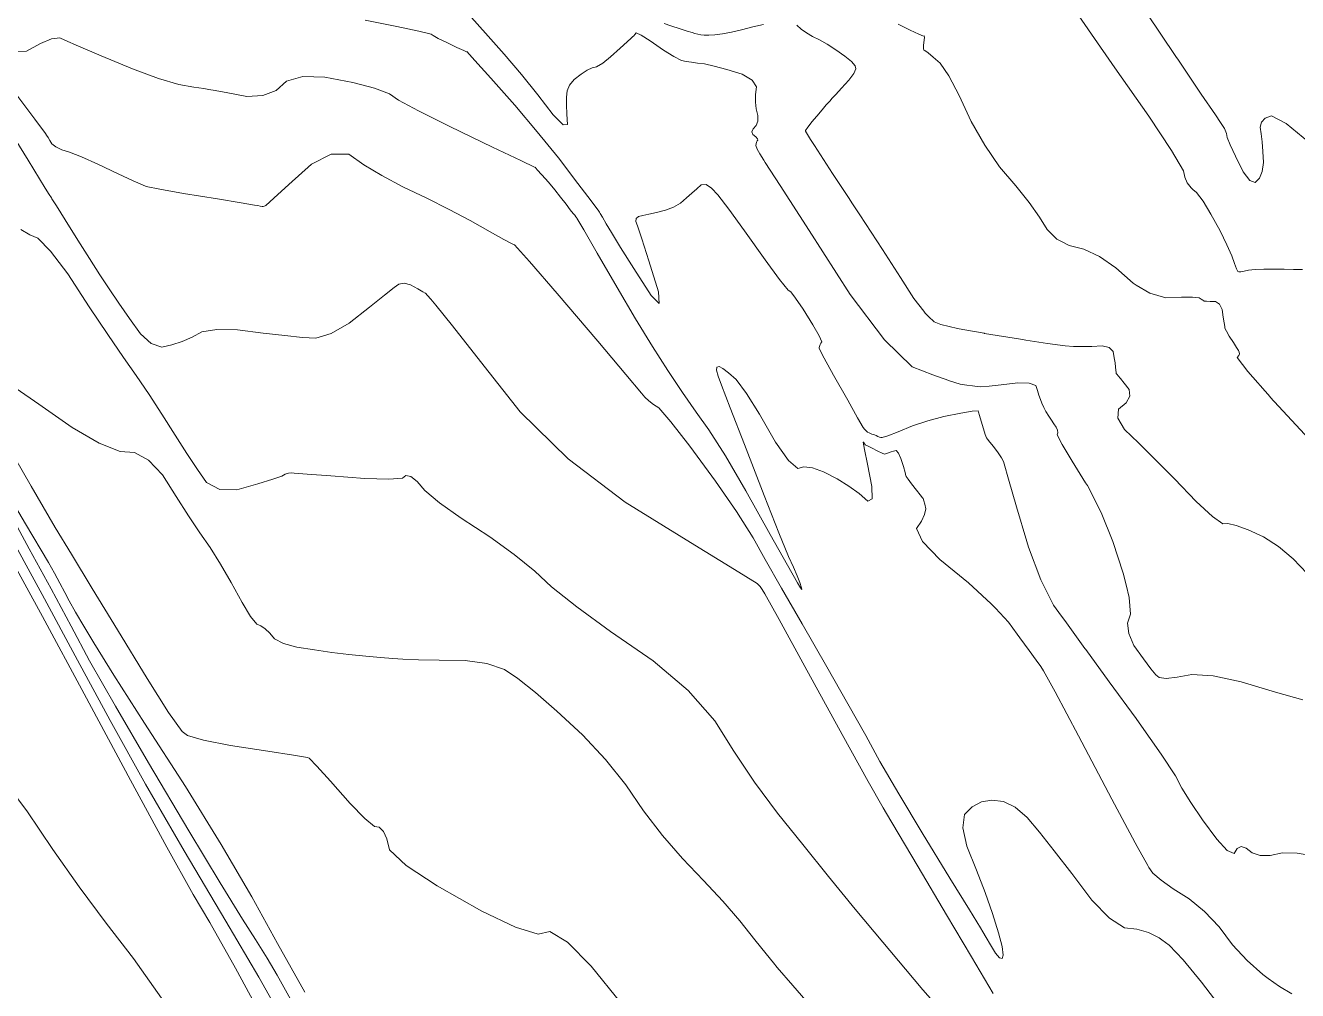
# Model space of a CAD drawing. Header units: inches. Extents: x 1337389 to 1347141, y 407035 to 414577.
# Drawn here: x 1345446 to 1346122, y 411760 to 412273 of the extents above; entities that cross this region are included whole.
import ezdxf

# ---------------------------------------------------------------- set-up
doc = ezdxf.new("R2010")
doc.units = ezdxf.units.IN
doc.header["$MEASUREMENT"] = 0
doc.layers.add('Topo', color=7, linetype='Continuous', lineweight=15, true_color=0x459900)

msp = doc.modelspace()

# ---------------------------------------------------------------- linework, layer by layer
at = {"layer": 'Topo'}
for p, q in [((1345885.619, 412178.0368, 935), (1345883.4901, 412181.2799, 935)), ((1346042.73, 411826.2351, 920), (1346037.0859, 411836.3861, 920))]:
    msp.add_line(p, q, dxfattribs=at)
for points, elevation in [([(1346028.3169, 412298.3131), (1346030.1508, 412296.12), (1346042.0648, 412279.4332), (1346057.662, 412256.285)], 950), ([(1345839.3062, 412199.9719), (1345838.5103, 412201.2069), (1345836.327, 412204.5319), (1345834.9252, 412207.0911), (1345834.304, 412208.8831), (1345834.464, 412209.909), (1345834.697, 412210.7491), (1345835.0028, 412211.4011), (1345835.381, 412211.8659), (1345835.1171, 412212.5758), (1345834.21, 412213.531), (1345832.6599, 412214.732), (1345832.183, 412216.1421), (1345832.779, 412217.762), (1345834.4478, 412219.5932), (1345835.2781, 412221.9711), (1345835.268, 412224.8977), (1345834.4189, 412228.3729), (1345834.0429, 412232.0721), (1345834.1387, 412235.9971), (1345834.7091, 412240.1461), (1345832.3468, 412243.7559), (1345827.0558, 412246.8279), (1345818.8339, 412249.36), (1345812.141, 412251.1882), (1345806.977, 412252.3119), (1345803.3411, 412252.733), (1345800.083, 412253.1911), (1345797.201, 412253.687), (1345794.6969, 412254.2199), (1345790.688, 412256.2129), (1345785.174, 412259.6671), (1345778.154, 412264.5821), (1345773.281, 412267.6131), (1345770.5541, 412268.76), (1345769.974, 412268.024), (1345769.3492, 412267.3289), (1345768.682, 412266.6752), (1345767.97, 412266.063), (1345765.795, 412264.093), (1345762.156, 412260.7641), (1345757.054, 412256.0769), (1345752.8749, 412252.7641), (1345749.6189, 412250.8241), (1345747.2871, 412250.258), (1345744.5289, 412248.9472), (1345741.345, 412246.8919), (1345737.735, 412244.0911), (1345735.242, 412241.1159), (1345733.8649, 412237.966), (1345733.6052, 412234.6401), (1345733.5731, 412230.552), (1345733.7692, 412225.7021), (1345734.1939, 412220.0879), (1345731.761, 412219.9109), (1345726.4719, 412225.1722), (1345718.3249, 412235.8692), (1345709.6251, 412246.672), (1345700.373, 412257.582), (1345690.5678, 412268.5968), (1345683.0248, 412276.94)], 930), ([(1346066.7079, 412185.625), (1346065.7659, 412186.4328), (1346063.6779, 412189.1691), (1346062.345, 412192.2061), (1346061.7668, 412195.5439), (1346055.3962, 412206.3348), (1346043.23, 412224.58), (1346025.27, 412250.2801), (1346012.7638, 412268.2018), (1346005.714, 412278.3479), (1346004.117, 412280.7169), (1346002.9261, 412282.287), (1346002.3699, 412282.8309)], 945), ([(1345978.386, 411998.515), (1345972.931, 412016.921), (1345968.607, 412031.6529), (1345966.308, 412039.694), (1345966.0339, 412041.046), (1345964.995, 412043.0409), (1345963.191, 412045.6789), (1345960.6222, 412048.9609), (1345958.739, 412051.3661), (1345957.541, 412052.8969), (1345957.0292, 412053.552), (1345956.285, 412055.3719), (1345955.309, 412058.358), (1345954.1021, 412062.5079), (1345953.2349, 412065.4921), (1345952.707, 412067.3079), (1345952.5179, 412067.9568), (1345949.3839, 412067.772), (1345943.3039, 412066.754), (1345934.277, 412064.903), (1345925.7019, 412062.6229), (1345917.578, 412059.9149), (1345909.9049, 412056.78), (1345904.555, 412054.713), (1345901.5271, 412053.7151), (1345900.821, 412053.785), (1345900.042, 412053.9869), (1345899.188, 412054.3198), (1345898.2599, 412054.7839), (1345897.4131, 412055.1509), (1345896.6469, 412055.4211), (1345895.9621, 412055.5938), (1345895.2378, 412055.858), (1345894.4751, 412056.2111), (1345893.673, 412056.654), (1345892.885, 412057.2909), (1345892.1129, 412058.1219), (1345891.3549, 412059.1468), (1345888.361, 412064.2899), (1345883.131, 412073.55), (1345875.665, 412086.9271), (1345870.6611, 412095.9899), (1345868.1191, 412100.7368), (1345868.04, 412101.171), (1345868.0441, 412101.6329), (1345868.1331, 412102.125), (1345868.3048, 412102.6459), (1345868.561, 412103.234), (1345868.898, 412103.8869), (1345869.3179, 412104.6079), (1345867.8689, 412107.864), (1345864.5509, 412113.6549), (1345859.3642, 412121.9828), (1345855.458, 412127.8261), (1345852.8321, 412131.183), (1345851.4859, 412132.0549), (1345846.94, 412137.7499), (1345839.1921, 412148.2669), (1345828.243, 412163.6059), (1345819.855, 412175.0691), (1345814.028, 412182.6559), (1345810.762, 412186.368), (1345807.806, 412188.153), (1345805.161, 412188.012), (1345802.827, 412185.945), (1345800.234, 412183.6489), (1345797.3801, 412181.125), (1345794.2669, 412178.3709), (1345790.5641, 412176.1651), (1345786.271, 412174.5051), (1345781.388, 412173.393), (1345777.375, 412172.4788), (1345774.23, 412171.7621), (1345771.955, 412171.242), (1345770.7199, 412170.1521), (1345770.5271, 412168.4892), (1345771.374, 412166.2561), (1345773.656, 412159.2992), (1345777.374, 412147.6179), (1345782.5268, 412131.2139), (1345782.91, 412125.07), (1345778.5249, 412129.1839), (1345769.3701, 412143.5591), (1345762.356, 412154.7181), (1345757.4831, 412162.661), (1345754.7499, 412167.3891), (1345752.7801, 412170.7811), (1345751.571, 412172.836), (1345751.1249, 412173.5541), (1345750.7521, 412174.124), (1345750.454, 412174.543), (1345750.2299, 412174.8141), (1345746.6208, 412179.5371), (1345739.6281, 412188.711), (1345729.2501, 412202.3389), (1345718.068, 412216.2131), (1345706.082, 412230.3341), (1345693.292, 412244.7029), (1345684.8032, 412254.209), (1345680.6149, 412258.853), (1345680.728, 412258.6349), (1345678.9178, 412259.3918), (1345675.1848, 412261.1241), (1345669.5302, 412263.8309), (1345665.368, 412265.9081), (1345662.7011, 412267.355), (1345661.528, 412268.17), (1345655.103, 412269.798), (1345643.426, 412272.238), (1345626.4959, 412275.489)], 925), ([(1345838.4371, 412273.314), (1345832.757, 412272.0549), (1345826.717, 412270.4098), (1345821.3277, 412269.1571), (1345816.5912, 412268.2971), (1345812.5041, 412267.829), (1345809.2101, 412267.5839), (1345806.71, 412267.5601), (1345805.004, 412267.757), (1345803.384, 412268.0539), (1345801.8501, 412268.4489), (1345800.4042, 412268.9431), (1345797.7831, 412269.7859), (1345793.9871, 412270.979), (1345789.0171, 412272.5219), (1345785.4701, 412273.786)], 935), ([(1345863.384, 412212.2211), (1345860.663, 412216.56), (1345860.728, 412216.973), (1345861.9221, 412218.663), (1345864.247, 412221.6309), (1345867.7031, 412225.8751), (1345870.1817, 412228.8748), (1345871.6851, 412230.6311), (1345872.212, 412231.1421), (1345872.903, 412231.8549), (1345873.759, 412232.7668), (1345874.7789, 412233.8811), (1345876.792, 412236.0848), (1345879.7991, 412239.3819), (1345883.8001, 412243.7699), (1345886.336, 412247.2309), (1345887.4079, 412249.7661), (1345887.0149, 412251.375), (1345885.105, 412253.594), (1345881.6771, 412256.4221), (1345876.7319, 412259.861), (1345872.212, 412262.7538), (1345868.1191, 412265.102), (1345864.4511, 412266.905), (1345861.217, 412268.8229), (1345858.4159, 412270.8562), (1345856.0488, 412273.0039)], 935), ([(1345909.899, 412273.4189), (1345916.3999, 412270.177), (1345920.8871, 412268.0823), (1345923.359, 412267.1321), (1345923.817, 412267.3299), (1345923.9889, 412266.5961), (1345923.873, 412264.931), (1345923.4711, 412262.336), (1345923.3941, 412260.5479), (1345923.643, 412259.568), (1345924.2181, 412259.396), (1345925.8391, 412258.1999), (1345928.5061, 412255.9798), (1345932.22, 412252.736), (1345936.8421, 412245.9451), (1345942.3722, 412235.6069), (1345948.811, 412221.7211), (1345955.998, 412209.0879), (1345963.9329, 412197.7089), (1345972.6179, 412187.583), (1345979.712, 412178.63), (1345985.217, 412170.8521), (1345989.132, 412164.2459), (1345994.3481, 412159.2191), (1345997.139, 412157.7412)], 940), ([(1345961.6519, 411963.0739), (1345959.437, 411965.435), (1345947.2959, 411976.5119), (1345932.162, 411988.92), (1345922.9719, 411998.5279), (1345919.726, 412005.337), (1345922.4251, 412009.3449), (1345924.0561, 412012.8459), (1345924.6179, 412015.8419), (1345924.113, 412018.331), (1345923.6521, 412020.1489), (1345923.234, 412021.2981), (1345922.8591, 412021.776), (1345921.708, 412023.2479), (1345919.78, 412025.7131), (1345917.075, 412029.1721), (1345915.231, 412031.6159), (1345914.2489, 412033.0449), (1345914.1289, 412033.4581), (1345913.624, 412035.1961), (1345912.735, 412038.258), (1345911.4611, 412042.6449), (1345910.1739, 412045.4801), (1345908.872, 412046.7629), (1345907.5571, 412046.493), (1345906.307, 412046.1611), (1345905.123, 412045.7661), (1345904.0051, 412045.309), (1345903.2251, 412045.008), (1345902.7839, 412044.8622), (1345902.681, 412044.8731), (1345901.4879, 412045.441), (1345899.2051, 412046.5692), (1345895.8321, 412048.2548), (1345893.5791, 412049.38), (1345892.4393, 412049.946), (1345892.4114, 412049.9565), (1345892.3805, 412049.9745), (1345892.3505, 412050.0069), (1345892.2519, 412050.1758), (1345892.084, 412050.4749), (1345891.8401, 412050.9118), (1345891.6318, 412051.2071), (1345891.4591, 412051.357), (1345891.3229, 412051.363), (1345892.0379, 412047.4331), (1345893.603, 412039.566), (1345896.0199, 412027.7642), (1345896.098, 412021.2421), (1345893.8372, 412020.0011), (1345889.2381, 412024.0411), (1345883.774, 412027.963), (1345877.4451, 412031.767), (1345870.2511, 412035.4541), (1345864.3772, 412037.5972), (1345859.8221, 412038.1941), (1345856.588, 412037.2479), (1345851.583, 412041.581), (1345844.8079, 412051.196), (1345836.2621, 412066.092), (1345829.2422, 412077.213), (1345823.7451, 412084.5611), (1345819.774, 412088.1361), (1345816.755, 412090.4339), (1345814.688, 412091.4559), (1345813.5739, 412091.2019), (1345813.4231, 412089.474), (1345814.2341, 412086.2719), (1345816.0079, 412081.5971), (1345820.6731, 412069.4929), (1345828.2299, 412049.9612), (1345838.679, 412022.9989), (1345846.504, 412003.1699), (1345851.705, 411990.473), (1345854.2831, 411984.9102), (1345856.2939, 411980.2878), (1345857.736, 411976.6078), (1345858.6109, 411973.8699), (1345858.6801, 411972.932), (1345857.9461, 411973.793), (1345856.407, 411976.4529), (1345851.0709, 411985.9449), (1345841.9399, 412002.267), (1345829.013, 412025.4209), (1345818.1297, 412043.95), (1345809.2912, 412057.8558), (1345802.4961, 412067.1369), (1345795.2331, 412077.6161), (1345787.5011, 412089.2931), (1345779.3019, 412102.1679), (1345770.295, 412116.8769), (1345760.482, 412133.4199), (1345749.8618, 412151.7969), (1345742.735, 412164.1241), (1345739.101, 412170.3999), (1345738.9609, 412170.6248), (1345738.5869, 412171.1138), (1345737.9799, 412171.867), (1345737.139, 412172.883), (1345735.6081, 412174.8341), (1345733.387, 412177.7209), (1345730.4761, 412181.5431), (1345727.34, 412185.434), (1345723.9779, 412189.3952), (1345720.3909, 412193.4251), (1345718.01, 412196.091), (1345716.8351, 412197.394), (1345716.8672, 412197.3329), (1345709.332, 412200.9089), (1345694.2289, 412208.124), (1345671.56, 412218.9759), (1345654.8799, 412227.3011), (1345644.1879, 412233.0989), (1345639.4859, 412236.37), (1345631.4089, 412239.4989), (1345619.957, 412242.488), (1345605.1289, 412245.3357), (1345593.397, 412245.5689), (1345584.7611, 412243.1882), (1345579.22, 412238.1921), (1345572.152, 412235.4789), (1345563.5579, 412235.0491), (1345553.438, 412236.9021), (1345546.69, 412238.1381), (1345543.316, 412238.757), (1345540.67, 412239.186), (1345535.3809, 412240.0429), (1345527.4491, 412241.3291), (1345516.5947, 412244.53), (1345502.82, 412249.648), (1345486.123, 412256.6818), (1345474.096, 412261.7891), (1345466.739, 412264.9698), (1345464.0501, 412266.225), (1345459.775, 412265.6528), (1345453.9131, 412263.2541), (1345446.465, 412259.0289), (1345439.4901, 412258.871)], 920), ([(1346057.662, 412256.285), (1346058.9819, 412254.3259), (1346071.187, 412236.263), (1346078.6791, 412225.241), (1346081.4599, 412221.262), (1346083.4299, 412217.9402), (1346084.589, 412215.2749), (1346084.936, 412213.2671), (1346086.5229, 412209.226), (1346089.3078, 412203.2419)], 950), ([(1345440.1531, 412237.2021), (1345450.8212, 412223.0188), (1345456.4621, 412215.4221), (1345457.0781, 412214.413), (1345457.8611, 412213.1429), (1345458.813, 412211.6141), (1345459.9339, 412209.8249), (1345462.0449, 412208.2002), (1345465.1488, 412206.7391), (1345469.2439, 412205.4408), (1345475.623, 412202.8728), (1345484.2862, 412199.035), (1345495.232, 412193.9271), (1345503.1732, 412190.2509), (1345508.1091, 412188.0062), (1345510.0411, 412187.192), (1345517.3289, 412185.677), (1345529.974, 412183.461), (1345547.9759, 412180.5439), (1345560.55, 412178.4921), (1345567.6959, 412177.305), (1345569.4138, 412176.983), (1345570.7469, 412176.7531), (1345571.6941, 412176.6141), (1345572.2549, 412176.566), (1345572.7721, 412176.634), (1345573.2439, 412176.8191), (1345573.6709, 412177.1189), (1345577.9221, 412180.928), (1345585.9949, 412188.2448), (1345597.8921, 412199.069), (1345608.5021, 412204.4221), (1345617.8281, 412204.302), (1345625.8671, 412198.71), (1345635.4471, 412192.9619), (1345646.5658, 412187.058), (1345659.2261, 412180.998), (1345671.1709, 412174.984), (1345682.401, 412169.017), (1345692.916, 412163.0959), (1345700.339, 412158.9723), (1345704.6699, 412156.644), (1345705.9089, 412156.112), (1345713.922, 412147.3089), (1345728.7092, 412130.233), (1345750.2699, 412104.8848), (1345765.2101, 412087.268), (1345773.528, 412077.3821), (1345775.2251, 412075.226), (1345777.315, 412073.2011), (1345779.797, 412071.3051), (1345782.6719, 412069.54), (1345789.1251, 412062.1669), (1345799.156, 412049.1849), (1345812.7649, 412030.596), (1345823.9832, 412014.362), (1345832.8079, 412000.4841), (1345839.241, 411988.9619), (1345847.9161, 411973.699), (1345858.8318, 411954.696), (1345871.9901, 411931.952), (1345883.285, 411912.1909), (1345892.7181, 411895.4129), (1345900.2879, 411881.618), (1345910.2809, 411864.378), (1345922.695, 411843.691), (1345937.532, 411819.5591), (1345947.8632, 411802.7299), (1345953.6881, 411793.2021), (1345955.006, 411790.9769), (1345956.799, 411787.9761), (1345959.0641, 411784.1969), (1345961.802, 411779.6421), (1345963.853, 411777.1849), (1345965.217, 411776.828), (1345965.8939, 411778.5692), (1345965.2801, 411783.1452), (1345963.3769, 411790.556), (1345960.1841, 411800.803), (1345956.296, 411811.873), (1345951.7119, 411823.7649), (1345946.4341, 411836.4799), (1345944.2881, 411846.3379), (1345945.2741, 411853.339), (1345949.393, 411857.484), (1345954.2134, 411860.0308), (1345959.7351, 411860.979), (1345965.9579, 411860.3291), (1345972.2611, 411857.283), (1345978.642, 411851.8421), (1345985.1031, 411844.005), (1345992.9889, 411834.066), (1346002.3009, 411822.0259), (1346013.0381, 411807.8829), (1346022.385, 411798.241), (1346030.3411, 411793.101), (1346036.9071, 411792.461), (1346043.051, 411790.733), (1346048.7732, 411787.9149), (1346050.2668, 411786.8141)], 915), ([(1346090.9011, 412200.0601), (1346093.4149, 412195.046), (1346096.904, 412190.4251), (1346099.8181, 412189.2891), (1346102.155, 412191.6378), (1346103.629, 412195.1809), (1346104.2382, 412199.9169), (1346103.983, 412205.8459), (1346103.5971, 412210.9438), (1346103.0789, 412215.2099), (1346102.429, 412218.6441), (1346103.1191, 412221.3868), (1346105.15, 412223.438), (1346108.5199, 412224.7982), (1346116.2339, 412220.5859), (1346128.2931, 412210.8031)], 950), ([(1345960.5771, 411758.3231), (1345949, 411777.6999), (1345935.6689, 411800.1141), (1345920.5839, 411825.5652), (1345909.9279, 411843.506), (1345903.702, 411853.9391), (1345901.9049, 411856.8611), (1345894.09, 411870.867), (1345880.257, 411895.9566), (1345860.407, 411932.13), (1345846.6951, 411957.019), (1345839.1207, 411970.6211), (1345837.6849, 411972.9389), (1345836.511, 411974.6332), (1345835.6, 411975.7039), (1345834.951, 411976.1499), (1345822.926, 411983.5659), (1345799.5252, 411997.9491), (1345764.7481, 412019.3021), (1345734.541, 412042.458), (1345708.903, 412067.418), (1345687.836, 412094.1821), (1345672.9029, 412113.067), (1345664.1071, 412124.0739), (1345661.4459, 412127.203), (1345659.6211, 412129.3101), (1345658.6319, 412130.397), (1345658.4792, 412130.4621), (1345657.0932, 412131.2291), (1345654.473, 412132.697), (1345650.6198, 412134.866), (1345647.2541, 412135.7191), (1345644.374, 412135.2549), (1345641.9809, 412133.4739), (1345636.79, 412129.4288), (1345628.8031, 412123.118), (1345618.017, 412114.5441), (1345608.4811, 412108.997), (1345600.1921, 412106.48), (1345593.152, 412106.9909), (1345583.8718, 412107.9134), (1345572.35, 412109.244), (1345558.5879, 412110.9858), (1345547.68, 412111.1982), (1345539.6248, 412109.8821), (1345534.423, 412107.0382), (1345529.1341, 412104.7341), (1345523.758, 412102.9699), (1345518.2951, 412101.7471), (1345512.7019, 412103.6911), (1345506.9791, 412108.8028), (1345501.1259, 412117.082), (1345495.588, 412125.0929), (1345490.3649, 412132.8339), (1345485.4571, 412140.3061), (1345479.924, 412148.9023), (1345473.7651, 412158.6228), (1345466.9809, 412169.4671), (1345462.3721, 412176.8271), (1345459.937, 412180.7001), (1345459.6769, 412181.0878), (1345458.4891, 412182.968), (1345456.372, 412186.3379), (1345453.3279, 412191.1999), (1345447.222, 412201.1292), (1345438.0559, 412216.1241)], 910), ([(1345883.4901, 412181.2799), (1345875.0741, 412194.0991), (1345865.4449, 412208.935), (1345863.384, 412212.2211)], 935), ([(1346089.3078, 412203.2419), (1346089.3491, 412203.153), (1346090.9011, 412200.0601)], 950), ([(1345937.241, 412083.8591), (1345936.8472, 412083.9788), (1345928.3359, 412087.053), (1345917.3361, 412091.375), (1345902.7089, 412105.6109), (1345884.455, 412129.7589), (1345862.5742, 412163.8199), (1345847.2588, 412187.6362), (1345839.3062, 412199.9719)], 930), ([(1345326.909, 412187.5391), (1345327.499, 412187.0288), (1345328.973, 412185.5819), (1345329.507, 412184.7771), (1345329.887, 412184.2011), (1345330.1131, 412183.852), (1345330.1849, 412183.7321), (1345333.6981, 412178.4302), (1345340.652, 412167.9459), (1345351.046, 412152.2809), (1345361.2191, 412136.448), (1345371.171, 412120.4461), (1345380.9018, 412104.277), (1345394.6901, 412080.102), (1345412.535, 412047.9211), (1345434.4379, 412007.7339), (1345454.785, 411970.2461), (1345473.577, 411935.4559), (1345490.8139, 411903.363), (1345509.7049, 411869.547), (1345530.2489, 411834.0069), (1345552.4471, 411796.743), (1345569.8839, 411766.9539), (1345582.561, 411744.6389)], 880), ([(1346124.9391, 412142.9821), (1346120.2881, 412143.1289), (1346115.309, 412143.2161), (1346110.003, 412143.245), (1346104.369, 412143.215), (1346099.808, 412143.0288), (1346096.321, 412142.6878), (1346093.906, 412142.191), (1346092.1559, 412141.8988), (1346091.07, 412141.8112), (1346090.6491, 412141.9271), (1346089.8949, 412143.3892), (1346088.811, 412146.1989), (1346087.3941, 412150.3551), (1346084.8362, 412156.131), (1346081.1359, 412163.5271), (1346076.2949, 412172.5439), (1346072.119, 412179.3671), (1346068.6101, 412183.996), (1346066.7079, 412185.625)], 945), ([(1345923.5342, 412120.848), (1345918.3439, 412127.712), (1345911.1839, 412138.8579), (1345901.5859, 412153.638), (1345889.549, 412172.0511), (1345885.619, 412178.0368)], 935), ([(1345929.8, 411752.6161), (1345923.171, 411760.2229), (1345913.858, 411771.176), (1345901.863, 411785.475), (1345887.186, 411803.12), (1345872.9591, 411820.4441), (1345859.1821, 411837.4471), (1345845.855, 411854.128), (1345833.6269, 411870.6479), (1345822.496, 411887.0061), (1345812.462, 411903.202), (1345798.2111, 411919.204), (1345779.742, 411935.012), (1345757.054, 411950.627), (1345738.993, 411963.7759), (1345725.5591, 411974.459), (1345716.7511, 411982.678), (1345705.8251, 411991.4861), (1345692.782, 412000.8842), (1345677.621, 412010.8719), (1345666.1271, 412019.112), (1345658.2998, 412025.6029), (1345654.141, 412030.344), (1345650.7541, 412033.017), (1345648.1381, 412033.6191), (1345646.293, 412032.1519), (1345639.0349, 412031.6123), (1345626.3628, 412031.9988), (1345608.278, 412033.313), (1345595.733, 412034.2498), (1345588.7261, 412034.812), (1345587.258, 412034.998), (1345585.6909, 412034.8), (1345584.0261, 412034.2189), (1345582.262, 412033.254), (1345577.3791, 412031.547), (1345569.377, 412029.0961), (1345558.2559, 412025.902), (1345549.202, 412026.126), (1345542.212, 412029.7681), (1345537.289, 412036.8301), (1345531.6879, 412045.2341), (1345525.4081, 412054.982), (1345518.4498, 412066.0732), (1345511.556, 412076.657), (1345504.727, 412086.7329), (1345497.963, 412096.3019), (1345489.6409, 412108.485), (1345479.7619, 412123.2821), (1345468.3253, 412140.6939), (1345459.242, 412152.8559), (1345452.513, 412159.769), (1345448.137, 412161.4331), (1345443.4391, 412164.252)], 905), ([(1345997.139, 412157.7412), (1346000.863, 412155.769), (1346008.6789, 412153.8971), (1346016.965, 412149.934), (1346025.7223, 412143.8801), (1346034.9499, 412135.7349), (1346036.5473, 412134.7839)], 940), ([(1346036.5473, 412134.7839), (1346043.842, 412130.4411), (1346052.3997, 412127.9999), (1346060.623, 412128.411), (1346066.4819, 412128.4242), (1346069.9771, 412128.0381), (1346071.1081, 412127.2539), (1346071.9483, 412126.6999), (1346072.4968, 412126.376), (1346072.7549, 412126.2811), (1346073.8749, 412126.1879), (1346075.8558, 412126.096), (1346078.6991, 412126.007), (1346080.8179, 412124.5688), (1346082.2121, 412121.7819), (1346082.883, 412117.6469), (1346083.3611, 412114.6239), (1346083.6479, 412112.7131), (1346083.743, 412111.9139), (1346084.5429, 412110.227), (1346086.0478, 412107.6529), (1346088.2571, 412104.1909), (1346089.8838, 412101.616), (1346090.9278, 412099.9279), (1346091.3889, 412099.127), (1346091.4419, 412098.246), (1346091.0862, 412097.2861), (1346090.3219, 412096.2449), (1346095.8981, 412088.9269), (1346107.814, 412075.332), (1346107.8699, 412075.2711)], 940), ([(1345926.079, 412118.0949), (1345924.3179, 412119.81), (1345923.5342, 412120.848)], 935), ([(1345944.3259, 412111.2291), (1345941.5518, 412111.737), (1345932.704, 412113.7371), (1345929.1039, 412115.151), (1345926.079, 412118.0949)], 935), ([(1345955.889, 412109.114), (1345955.649, 412109.1528), (1345944.3259, 412111.2291)], 935), ([(1345977.8171, 412105.5468), (1345974.994, 412105.983), (1345955.889, 412109.114)], 935), ([(1346127.4291, 411981.452), (1346120.011, 411989.3029), (1346112.317, 411995.7799), (1346104.3468, 412000.8832), (1346096.1001, 412004.614), (1346089.745, 412007.0261), (1346085.2789, 412008.121), (1346082.7048, 412007.898), (1346077.107, 412011.7539), (1346068.4851, 412019.6898), (1346056.8399, 412031.7039), (1346046.5961, 412042.102), (1346037.7549, 412050.8829), (1346030.316, 412058.047), (1346026.76, 412063.9989), (1346027.0878, 412068.7401), (1346031.3012, 412072.268), (1346033.2119, 412075.758), (1346032.821, 412079.2091), (1346030.1299, 412082.6211), (1346028.174, 412085.0899), (1346026.954, 412086.616), (1346026.4692, 412087.1981), (1346026.146, 412087.586), (1346025.986, 412087.781), (1346025.9279, 412088.345), (1346025.8088, 412089.4708), (1346025.631, 412091.16), (1346025.328, 412093.3941), (1346024.9001, 412096.1719), (1346024.3468, 412099.4941), (1346022.1819, 412101.603), (1346018.4041, 412102.498), (1346013.015, 412102.1799), (1346007.9449, 412102.0729), (1346003.1959, 412102.179), (1345998.7678, 412102.4958), (1345989.367, 412103.7641), (1345977.8171, 412105.5468)], 935), ([(1346009.6479, 412029.7269), (1346002.4761, 412041.1229), (1345997.1469, 412050.1129), (1345994.6161, 412055.18), (1345994.8831, 412056.325), (1345994.658, 412057.6831), (1345993.941, 412059.2538), (1345992.7309, 412061.0401), (1345991.435, 412063.0161), (1345990.0521, 412065.1821), (1345988.5811, 412067.5371), (1345987.3511, 412069.7908), (1345986.3621, 412071.9441), (1345985.613, 412073.9939), (1345984.831, 412076.2442), (1345984.0159, 412078.6919), (1345983.1691, 412081.338), (1345979.6841, 412082.722), (1345973.5621, 412082.8421), (1345964.803, 412081.699), (1345958.2839, 412080.986), (1345954.0071, 412080.7021), (1345951.97, 412080.8481), (1345949.4349, 412081.1391), (1345946.4021, 412081.573), (1345942.8691, 412082.1521), (1345937.241, 412083.8591)], 930), ([(1345868.856, 411745.359), (1345854.004, 411762.437), (1345845.61, 411772.1389), (1345843.6731, 411774.467), (1345839.7151, 411779.3582), (1345833.7359, 411786.81), (1345825.7349, 411796.8249), (1345816.6468, 411807.347), (1345806.4709, 411818.3743), (1345795.209, 411829.9081), (1345784.5529, 411842.2122), (1345774.504, 411855.2859), (1345765.063, 411869.131), (1345754.246, 411882.5819), (1345742.053, 411895.6371), (1345728.4839, 411908.2972), (1345717.0529, 411918.309), (1345707.7597, 411925.6713), (1345700.6049, 411930.385), (1345691.229, 411933.576), (1345679.6319, 411935.2429), (1345665.813, 411935.3871), (1345654.804, 411935.5979), (1345646.603, 411935.875), (1345641.2119, 411936.218), (1345634.62, 411936.76), (1345626.827, 411937.5001), (1345617.834, 411938.439), (1345608.7339, 411939.5619), (1345599.5289, 411940.868), (1345590.2181, 411942.3568), (1345583.149, 411944.332), (1345578.3209, 411946.7931), (1345575.7361, 411949.7401), (1345573.302, 411951.9999), (1345571.0191, 411953.573), (1345568.8892, 411954.4601), (1345565.5528, 411958.6211), (1345561.012, 411966.056), (1345555.2659, 411976.765), (1345549.6159, 411986.513), (1345544.0629, 411995.3), (1345538.6071, 412003.1259), (1345532.5671, 412012.1708), (1345525.9451, 412022.436), (1345518.74, 412033.921), (1345511.3741, 412041.7169), (1345503.8458, 412045.8259), (1345496.1568, 412046.247), (1345485.1031, 412050.6711), (1345470.686, 412059.098), (1345452.904, 412071.5291), (1345440.9821, 412079.8411)], 900), ([(1346107.8699, 412075.2711), (1346126.07, 412055.4579), (1346139.191, 412040.8191), (1346147.177, 412031.4151), (1346147.752, 412030.5739)], 940), ([(1345431.7459, 412057.424), (1345448.8371, 412027.9001), (1345461.7101, 412005.9939), (1345470.3628, 411991.7049), (1345481.3812, 411973.5451), (1345494.762, 411951.5151), (1345510.507, 411925.614), (1345521.9571, 411907.6089), (1345529.111, 411897.5), (1345531.9701, 411895.288), (1345540.543, 411892.815), (1345554.8291, 411890.083), (1345574.8302, 411887.0912), (1345588.488, 411884.9609), (1345595.8038, 411883.6939), (1345596.777, 411883.289), (1345600.8881, 411879.074), (1345608.135, 411871.0498), (1345618.519, 411859.2171), (1345626.2951, 411851.1919), (1345631.4629, 411846.9741), (1345634.023, 411846.5651), (1345636.2171, 411844.3721), (1345638.0428, 411840.3949), (1345639.5021, 411834.6349), (1345648.4061, 411826.319), (1345664.757, 411815.446), (1345688.5528, 411802.0159), (1345706.4681, 411793.486), (1345718.503, 411789.8549), (1345724.658, 411791.1221), (1345734.052, 411785.4539), (1345746.687, 411772.8511), (1345762.5611, 411753.3129)], 895), ([(1345594.4707, 411759.035), (1345579.9072, 411784.856), (1345566.272, 411809.625), (1345549.939, 411837.401), (1345530.909, 411868.1859), (1345509.1809, 411901.978), (1345492.932, 411927.4658), (1345482.1619, 411944.652), (1345476.8719, 411953.533), (1345472.5371, 411960.958), (1345469.1589, 411966.9249), (1345466.7357, 411971.4339), (1345464.0961, 411976.323), (1345461.236, 411981.5909), (1345458.1592, 411987.2391), (1345445.9242, 412007.9241), (1345424.533, 412043.6468)], 890), ([(1346031.1372, 411975.5029), (1346029.6571, 411981.6061), (1346024.194, 411998.4511), (1346017.843, 412013.9848), (1346010.6031, 412028.209), (1346009.6479, 412029.7269)], 930), ([(1345435.3469, 412017.5799), (1345447.8369, 411994.6631), (1345459.4398, 411973.285), (1345470.1571, 411953.445), (1345479.986, 411935.1441), (1345493.6959, 411910.9291), (1345511.287, 411880.7999), (1345532.757, 411844.7569), (1345549.4101, 411817.091), (1345561.245, 411797.801), (1345568.2618, 411786.8881), (1345574.4081, 411776.9461), (1345579.6821, 411767.9761), (1345584.0858, 411759.9761), (1345588.789, 411751.6378)], 885), ([(1345435.1301, 411994.9521), (1345454.827, 411958.589), (1345476.9979, 411917.466), (1345501.642, 411871.5829), (1345521.016, 411836.0511), (1345535.118, 411810.872), (1345543.9511, 411796.046), (1345557.5219, 411771.756), (1345575.8342, 411738.0032)], 875), ([(1345995.4251, 411960.6859), (1345992.5271, 411964.6471), (1345985.812, 411978.075), (1345979.2797, 411995.4999), (1345978.386, 411998.515)], 925), ([(1346125.213, 411914.2819), (1346110.623, 411918.3561), (1346092.3149, 411923.8649), (1346077.503, 411927.0241), (1346066.1881, 411927.834), (1346058.3691, 411926.2939), (1346052.579, 411925.7388), (1346048.8179, 411926.168), (1346047.086, 411927.5829), (1346044.2661, 411930.8892), (1346040.3579, 411936.0869), (1346035.3611, 411943.176), (1346032.5591, 411949.5138), (1346031.9501, 411955.098), (1346033.5349, 411959.9303), (1346032.77, 411968.7662), (1346031.1372, 411975.5029)], 930), ([(1345973.3078, 411949.232), (1345968.585, 411955.6891), (1345961.6519, 411963.0739)], 920), ([(1346009.7852, 411941.0321), (1346009.3299, 411941.655), (1345999.4261, 411955.216), (1345995.4251, 411960.6859)], 925), ([(1345987.1849, 411929.6858), (1345985.8591, 411932.0529), (1345983.377, 411935.4559), (1345979.6711, 411940.5301), (1345974.74, 411947.2738), (1345973.3078, 411949.232)], 920), ([(1346036.5629, 411904.3218), (1346022.237, 411923.9661), (1346009.7852, 411941.0321)], 925), ([(1346037.0859, 411836.3861), (1346036.04, 411838.2692), (1346023.582, 411861.595), (1346005.962, 411895.1221), (1345993.387, 411918.6091), (1345987.1849, 411929.6858)], 920), ([(1346131.562, 411831.289), (1346122.2441, 411832.8171), (1346114.343, 411832.942), (1346107.8579, 411831.664), (1346102.4881, 411831.6671), (1346098.2331, 411832.9509), (1346095.0929, 411835.5141), (1346092.4449, 411836.307), (1346090.2899, 411835.329), (1346088.627, 411832.581), (1346084.9919, 411834.2099), (1346079.384, 411840.219), (1346071.8038, 411850.6049), (1346065.6219, 411859.678), (1346060.837, 411867.4369), (1346057.4489, 411873.882), (1346049.887, 411885.4519), (1346038.149, 411902.147), (1346036.5629, 411904.3218)], 925), ([(1345430.6839, 411876.3151), (1345446.593, 411855.3251), (1345460.3939, 411834.7829), (1345474.4489, 411814.8688), (1345488.758, 411795.581), (1345503.3201, 411776.9212), (1345522.4329, 411749.7429)], 870), ([(1346106.7809, 411766.257), (1346103.8489, 411768.3549), (1346095.559, 411775.7401), (1346087.8139, 411784.1891), (1346080.6121, 411793.7021), (1346072.942, 411801.8311), (1346064.8059, 411808.5779), (1346056.203, 411813.9401), (1346049.7569, 411818.489), (1346045.4679, 411822.224), (1346043.335, 411825.146), (1346042.73, 411826.2351)], 920), ([(1346050.2668, 411786.8141), (1346054.0741, 411784.0098), (1346061.588, 411776.1482), (1346071.315, 411764.3319), (1346083.2561, 411748.5589), (1346095.426, 411735.0319), (1346107.826, 411723.75), (1346111.5651, 411721.0751)], 915), ([(1346119.4061, 411758.0899), (1346112.6821, 411762.0351), (1346106.7809, 411766.257)], 920)]:
    msp.add_lwpolyline(points, dxfattribs=dict(at, elevation=elevation))

doc.saveas('drawing.dxf')
